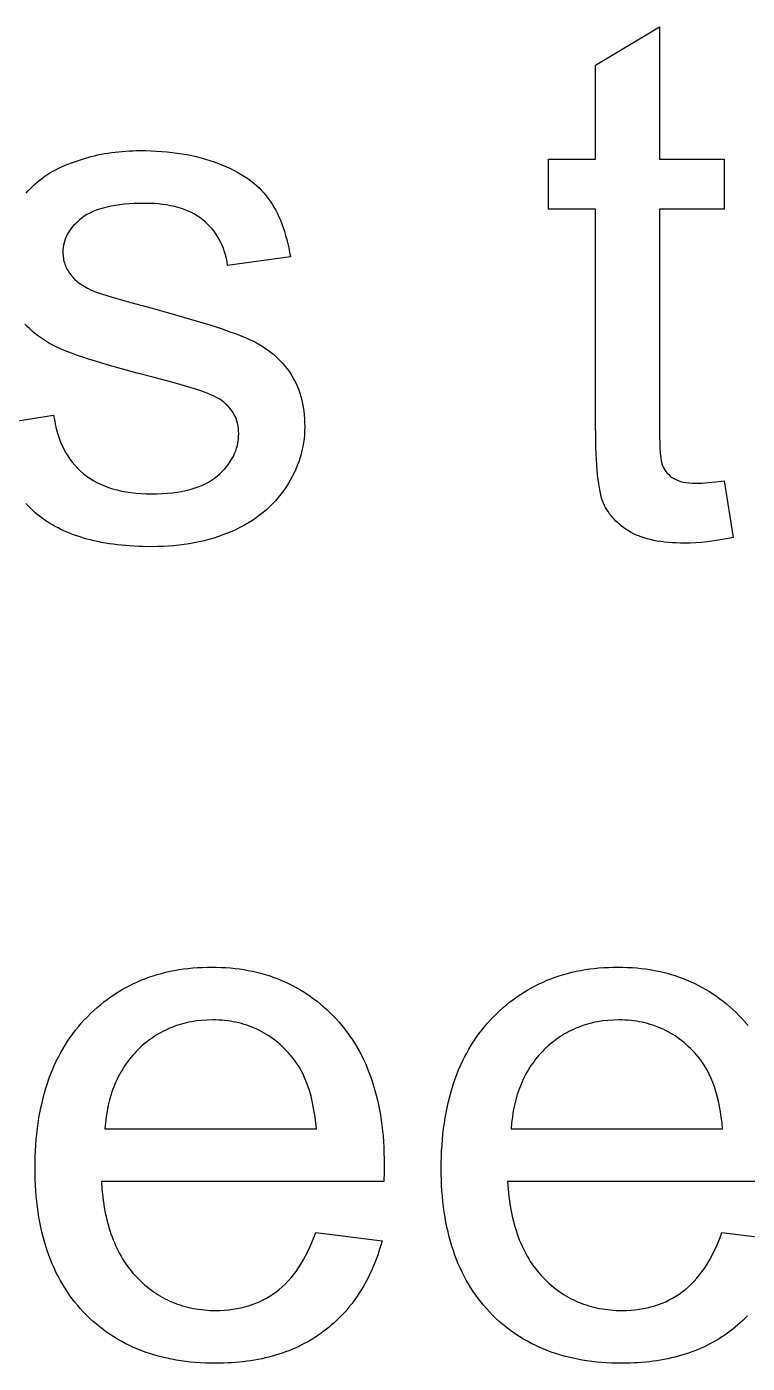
# Model space of a CAD drawing. Extents: x 0 to 4891, y -5350 to 5.
# Drawn here: x 1941.2 to 2116.2, y -3975.5 to -3651.1 of the extents above; entities that cross this region are included whole.
import ezdxf

# ---------------------------------------------------------------- set-up
doc = ezdxf.new("R2010")
doc.units = 0
doc.layers.add('Default_Layer', color=1, linetype='CONTINUOUS')

msp = doc.modelspace()

# ---------------------------------------------------------------- linework, layer by layer
at = {"layer": 'Default_Layer'}
for points in [[(2110.57, -3761.29), (2112.82, -3775.07), (2111.2, -3775.39), (2109.61, -3775.67), (2108.08, -3775.91), (2106.58, -3776.11), (2105.13, -3776.26), (2103.72, -3776.37), (2102.36, -3776.43), (2101.04, -3776.45), (2099.99, -3776.44), (2098.98, -3776.41), (2097.99, -3776.36), (2097.03, -3776.28), (2096.1, -3776.19), (2095.21, -3776.07), (2094.34, -3775.94), (2093.5, -3775.78), (2092.69, -3775.6), (2091.92, -3775.4), (2091.17, -3775.18), (2090.45, -3774.94), (2089.76, -3774.68), (2089.1, -3774.4), (2088.47, -3774.09), (2087.87, -3773.77), (2087.3, -3773.42), (2086.74, -3773.07), (2086.21, -3772.7), (2085.7, -3772.32), (2085.22, -3771.93), (2084.75, -3771.52), (2084.31, -3771.1), (2083.89, -3770.67), (2083.48, -3770.22), (2083.11, -3769.77), (2082.75, -3769.3), (2082.41, -3768.81), (2082.1, -3768.32), (2081.81, -3767.81), (2081.54, -3767.28), (2081.29, -3766.75), (2081.06, -3766.16), (2080.84, -3765.5), (2080.64, -3764.76), (2080.45, -3763.94), (2080.28, -3763.05), (2080.13, -3762.08), (2079.98, -3761.04), (2079.86, -3759.93), (2079.75, -3758.74), (2079.65, -3757.47), (2079.57, -3756.13), (2079.5, -3754.71), (2079.45, -3753.22), (2079.41, -3751.66), (2079.39, -3750.01), (2079.38, -3748.3), (2079.38, -3695.37), (2067.95, -3695.37), (2067.95, -3683.24), (2079.38, -3683.24), (2079.38, -3660.45), (2094.89, -3651.1), (2094.89, -3683.24), (2110.57, -3683.24), (2110.57, -3695.37), (2094.89, -3695.37), (2094.89, -3749.16), (2094.9, -3750.76), (2094.94, -3752.2), (2095, -3753.5), (2095.08, -3754.64), (2095.19, -3755.64), (2095.33, -3756.49), (2095.48, -3757.19), (2095.57, -3757.48), (2095.67, -3757.74), (2095.9, -3758.2), (2096.16, -3758.64), (2096.45, -3759.06), (2096.77, -3759.45), (2097.12, -3759.82), (2097.5, -3760.16), (2097.91, -3760.48), (2098.35, -3760.77), (2098.85, -3761.04), (2099.4, -3761.27), (2100, -3761.46), (2100.65, -3761.62), (2101.34, -3761.74), (2102.09, -3761.83), (2102.88, -3761.88), (2103.72, -3761.9), (2104.4, -3761.89), (2105.13, -3761.86), (2105.9, -3761.81), (2106.73, -3761.75), (2108.55, -3761.56), (2110.57, -3761.29)], [(2011.38, -3943.82), (2027.49, -3945.81), (2027.24, -3946.69), (2026.99, -3947.56), (2026.72, -3948.41), (2026.43, -3949.25), (2026.14, -3950.07), (2025.83, -3950.89), (2025.51, -3951.69), (2025.18, -3952.48), (2024.83, -3953.26), (2024.47, -3954.02), (2024.1, -3954.78), (2023.72, -3955.52), (2023.32, -3956.24), (2022.91, -3956.96), (2022.49, -3957.66), (2022.05, -3958.35), (2021.61, -3959.03), (2021.15, -3959.7), (2020.67, -3960.35), (2020.19, -3961), (2019.69, -3961.62), (2019.18, -3962.24), (2018.65, -3962.85), (2018.12, -3963.44), (2017.57, -3964.02), (2017.01, -3964.59), (2016.43, -3965.14), (2015.84, -3965.68), (2015.24, -3966.21), (2014.63, -3966.73), (2014.01, -3967.24), (2013.37, -3967.73), (2012.72, -3968.21), (2012.06, -3968.68), (2011.39, -3969.13), (2010.7, -3969.56), (2010.01, -3969.98), (2009.3, -3970.38), (2008.58, -3970.77), (2007.86, -3971.14), (2007.12, -3971.5), (2006.37, -3971.84), (2005.61, -3972.17), (2004.83, -3972.48), (2004.05, -3972.78), (2003.25, -3973.06), (2002.45, -3973.33), (2001.63, -3973.58), (2000.8, -3973.82), (1999.96, -3974.04), (1999.11, -3974.24), (1998.25, -3974.43), (1997.38, -3974.61), (1996.49, -3974.77), (1995.6, -3974.91), (1994.69, -3975.04), (1993.77, -3975.16), (1992.84, -3975.25), (1991.9, -3975.34), (1990.95, -3975.41), (1989.99, -3975.46), (1989.01, -3975.5), (1988.03, -3975.52), (1987.03, -3975.53), (1985.78, -3975.52), (1984.54, -3975.48), (1983.32, -3975.42), (1982.12, -3975.34), (1980.93, -3975.23), (1979.76, -3975.09), (1978.6, -3974.94), (1977.46, -3974.75), (1976.34, -3974.55), (1975.23, -3974.32), (1974.14, -3974.07), (1973.06, -3973.79), (1972.01, -3973.48), (1970.96, -3973.16), (1969.94, -3972.81), (1968.93, -3972.43), (1967.93, -3972.03), (1966.96, -3971.61), (1966, -3971.16), (1965.05, -3970.69), (1964.12, -3970.19), (1963.21, -3969.67), (1962.31, -3969.13), (1961.43, -3968.56), (1960.57, -3967.97), (1959.72, -3967.35), (1958.89, -3966.71), (1958.08, -3966.04), (1957.28, -3965.35), (1956.5, -3964.64), (1955.73, -3963.9), (1954.98, -3963.14), (1954.25, -3962.35), (1953.55, -3961.54), (1952.87, -3960.71), (1952.22, -3959.87), (1951.59, -3959), (1950.98, -3958.11), (1950.39, -3957.21), (1949.83, -3956.28), (1949.28, -3955.34), (1948.77, -3954.37), (1948.27, -3953.39), (1947.8, -3952.38), (1947.35, -3951.36), (1946.93, -3950.32), (1946.52, -3949.26), (1946.14, -3948.18), (1945.79, -3947.07), (1945.45, -3945.95), (1945.14, -3944.81), (1944.85, -3943.66), (1944.59, -3942.48), (1944.35, -3941.28), (1944.13, -3940.06), (1943.93, -3938.82), (1943.76, -3937.57), (1943.61, -3936.29), (1943.49, -3935), (1943.38, -3933.68), (1943.3, -3932.35), (1943.24, -3930.99), (1943.21, -3929.62), (1943.2, -3928.23), (1943.21, -3926.79), (1943.24, -3925.37), (1943.3, -3923.97), (1943.38, -3922.59), (1943.49, -3921.23), (1943.62, -3919.89), (1943.77, -3918.57), (1943.95, -3917.27), (1944.14, -3915.99), (1944.37, -3914.73), (1944.61, -3913.5), (1944.88, -3912.28), (1945.17, -3911.08), (1945.49, -3909.9), (1945.82, -3908.75), (1946.19, -3907.61), (1946.57, -3906.49), (1946.98, -3905.4), (1947.41, -3904.32), (1947.87, -3903.27), (1948.35, -3902.23), (1948.85, -3901.22), (1949.37, -3900.22), (1949.92, -3899.25), (1950.49, -3898.3), (1951.09, -3897.36), (1951.71, -3896.45), (1952.35, -3895.56), (1953.02, -3894.69), (1953.71, -3893.83), (1954.42, -3893), (1955.15, -3892.19), (1955.91, -3891.4), (1956.67, -3890.64), (1957.46, -3889.9), (1958.25, -3889.19), (1959.06, -3888.5), (1959.89, -3887.83), (1960.72, -3887.19), (1961.57, -3886.58), (1962.44, -3885.99), (1963.32, -3885.43), (1964.21, -3884.89), (1965.12, -3884.38), (1966.04, -3883.89), (1966.97, -3883.43), (1967.92, -3882.99), (1968.88, -3882.57), (1969.86, -3882.19), (1970.85, -3881.82), (1971.85, -3881.49), (1972.87, -3881.17), (1973.9, -3880.88), (1974.95, -3880.62), (1976.01, -3880.38), (1977.08, -3880.17), (1978.17, -3879.98), (1979.27, -3879.82), (1980.38, -3879.68), (1981.51, -3879.57), (1982.66, -3879.48), (1983.81, -3879.42), (1984.98, -3879.38), (1986.17, -3879.37), (1987.31, -3879.38), (1988.45, -3879.42), (1989.57, -3879.48), (1990.67, -3879.57), (1991.77, -3879.68), (1992.85, -3879.81), (1993.92, -3879.97), (1994.97, -3880.15), (1996.01, -3880.36), (1997.04, -3880.6), (1998.05, -3880.85), (1999.06, -3881.14), (2000.04, -3881.44), (2001.02, -3881.77), (2001.98, -3882.13), (2002.93, -3882.51), (2003.86, -3882.91), (2004.79, -3883.34), (2005.7, -3883.8), (2006.59, -3884.28), (2007.48, -3884.78), (2008.34, -3885.31), (2009.2, -3885.86), (2010.04, -3886.44), (2010.87, -3887.04), (2011.69, -3887.66), (2012.49, -3888.31), (2013.28, -3888.99), (2014.06, -3889.69), (2014.83, -3890.41), (2015.58, -3891.16), (2016.31, -3891.93), (2017.03, -3892.73), (2017.73, -3893.54), (2018.4, -3894.38), (2019.05, -3895.23), (2019.68, -3896.11), (2020.29, -3897), (2020.87, -3897.92), (2021.43, -3898.85), (2021.97, -3899.81), (2022.48, -3900.78), (2022.97, -3901.77), (2023.44, -3902.79), (2023.89, -3903.82), (2024.31, -3904.88), (2024.71, -3905.95), (2025.09, -3907.05), (2025.44, -3908.16), (2025.77, -3909.3), (2026.08, -3910.45), (2026.36, -3911.63), (2026.63, -3912.82), (2026.87, -3914.03), (2027.08, -3915.27), (2027.28, -3916.52), (2027.45, -3917.8), (2027.6, -3919.09), (2027.72, -3920.41), (2027.83, -3921.74), (2027.91, -3923.09), (2027.96, -3924.47), (2028, -3925.86), (2028.01, -3927.28), (2027.99, -3929.01), (2027.92, -3931.43), (1959.31, -3931.43), (1959.45, -3933.3), (1959.63, -3935.11), (1959.75, -3936), (1959.88, -3936.87), (1960.02, -3937.73), (1960.17, -3938.57), (1960.34, -3939.4), (1960.52, -3940.22), (1960.72, -3941.02), (1960.92, -3941.81), (1961.14, -3942.58), (1961.38, -3943.34), (1961.63, -3944.09), (1961.89, -3944.82), (1962.16, -3945.54), (1962.45, -3946.24), (1962.75, -3946.93), (1963.07, -3947.61), (1963.4, -3948.27), (1963.74, -3948.92), (1964.09, -3949.56), (1964.46, -3950.18), (1964.84, -3950.79), (1965.24, -3951.38), (1965.65, -3951.96), (1966.07, -3952.53), (1966.5, -3953.08), (1966.95, -3953.62), (1967.41, -3954.14), (1967.89, -3954.65), (1968.37, -3955.15), (1968.87, -3955.63), (1969.37, -3956.09), (1969.87, -3956.54), (1970.39, -3956.97), (1970.91, -3957.39), (1971.44, -3957.79), (1971.98, -3958.18), (1972.53, -3958.55), (1973.08, -3958.9), (1973.64, -3959.24), (1974.21, -3959.56), (1974.78, -3959.87), (1975.36, -3960.16), (1975.95, -3960.43), (1976.55, -3960.69), (1977.16, -3960.94), (1977.77, -3961.17), (1978.39, -3961.38), (1979.01, -3961.57), (1979.65, -3961.76), (1980.29, -3961.92), (1980.94, -3962.07), (1981.6, -3962.2), (1982.26, -3962.32), (1982.93, -3962.42), (1983.61, -3962.51), (1984.3, -3962.58), (1984.99, -3962.64), (1985.69, -3962.68), (1986.4, -3962.7), (1987.12, -3962.71), (1988.18, -3962.69), (1989.22, -3962.64), (1990.25, -3962.55), (1991.25, -3962.43), (1992.23, -3962.27), (1993.2, -3962.07), (1994.14, -3961.85), (1995.07, -3961.58), (1995.97, -3961.28), (1996.86, -3960.95), (1997.72, -3960.58), (1998.57, -3960.17), (1999.4, -3959.73), (2000.2, -3959.26), (2000.99, -3958.75), (2001.76, -3958.2), (2002.51, -3957.62), (2003.24, -3956.99), (2003.95, -3956.32), (2004.63, -3955.61), (2005.3, -3954.86), (2005.95, -3954.07), (2006.59, -3953.23), (2007.2, -3952.36), (2007.79, -3951.44), (2008.36, -3950.47), (2008.91, -3949.47), (2009.44, -3948.42), (2009.96, -3947.34), (2010.45, -3946.21), (2010.92, -3945.04), (2011.38, -3943.82)], [(1960.18, -3918.61), (2011.55, -3918.61), (2011.4, -3917.18), (2011.23, -3915.8), (2011.03, -3914.46), (2010.79, -3913.17), (2010.53, -3911.92), (2010.23, -3910.72), (2009.91, -3909.57), (2009.56, -3908.46), (2009.17, -3907.39), (2008.76, -3906.37), (2008.32, -3905.39), (2007.85, -3904.46), (2007.34, -3903.58), (2006.81, -3902.74), (2006.25, -3901.95), (2005.66, -3901.2), (2005.19, -3900.65), (2004.71, -3900.11), (2004.22, -3899.59), (2003.73, -3899.09), (2003.22, -3898.6), (2002.71, -3898.14), (2002.19, -3897.69), (2001.66, -3897.26), (2001.12, -3896.84), (2000.57, -3896.45), (2000.01, -3896.07), (1999.45, -3895.71), (1998.88, -3895.37), (1998.29, -3895.04), (1997.7, -3894.73), (1997.1, -3894.44), (1996.5, -3894.17), (1995.88, -3893.92), (1995.25, -3893.68), (1994.62, -3893.46), (1993.98, -3893.26), (1993.33, -3893.07), (1992.67, -3892.9), (1992, -3892.75), (1991.32, -3892.62), (1990.64, -3892.51), (1989.94, -3892.41), (1989.24, -3892.33), (1988.53, -3892.27), (1987.81, -3892.23), (1987.08, -3892.2), (1986.34, -3892.19), (1985.01, -3892.22), (1983.71, -3892.3), (1982.43, -3892.44), (1981.18, -3892.64), (1980.56, -3892.76), (1979.96, -3892.89), (1979.35, -3893.04), (1978.76, -3893.2), (1978.17, -3893.38), (1977.59, -3893.57), (1977.01, -3893.77), (1976.44, -3893.99), (1975.88, -3894.22), (1975.32, -3894.47), (1974.77, -3894.73), (1974.23, -3895), (1973.7, -3895.29), (1973.17, -3895.59), (1972.64, -3895.91), (1972.13, -3896.24), (1971.62, -3896.58), (1971.11, -3896.94), (1970.62, -3897.31), (1970.13, -3897.7), (1969.17, -3898.51), (1968.23, -3899.38), (1967.79, -3899.83), (1967.35, -3900.3), (1966.93, -3900.77), (1966.52, -3901.25), (1966.12, -3901.75), (1965.73, -3902.25), (1965.36, -3902.76), (1965, -3903.28), (1964.65, -3903.81), (1964.32, -3904.35), (1964, -3904.9), (1963.69, -3905.46), (1963.39, -3906.02), (1963.11, -3906.6), (1962.84, -3907.19), (1962.58, -3907.78), (1962.34, -3908.39), (1962.1, -3909), (1961.88, -3909.63), (1961.68, -3910.26), (1961.3, -3911.56), (1960.97, -3912.9), (1960.7, -3914.27), (1960.47, -3915.68), (1960.3, -3917.13), (1960.18, -3918.61)], [(2058.85, -3918.61), (2110.22, -3918.61), (2110.08, -3917.18), (2109.9, -3915.8), (2109.7, -3914.46), (2109.46, -3913.17), (2109.2, -3911.92), (2108.91, -3910.72), (2108.58, -3909.57), (2108.23, -3908.46), (2107.85, -3907.39), (2107.43, -3906.37), (2106.99, -3905.39), (2106.52, -3904.46), (2106.02, -3903.58), (2105.48, -3902.74), (2104.92, -3901.95), (2104.33, -3901.2), (2103.86, -3900.65), (2103.38, -3900.11), (2102.89, -3899.59), (2102.4, -3899.09), (2101.89, -3898.6), (2101.38, -3898.14), (2100.86, -3897.69), (2100.33, -3897.26), (2099.79, -3896.84), (2099.24, -3896.45), (2098.69, -3896.07), (2098.12, -3895.71), (2097.55, -3895.37), (2096.97, -3895.04), (2096.37, -3894.73), (2095.78, -3894.44), (2095.17, -3894.17), (2094.55, -3893.92), (2093.93, -3893.68), (2093.29, -3893.46), (2092.65, -3893.26), (2092, -3893.07), (2091.34, -3892.9), (2090.67, -3892.75), (2089.99, -3892.62), (2089.31, -3892.51), (2088.61, -3892.41), (2087.91, -3892.33), (2087.2, -3892.27), (2086.48, -3892.23), (2085.75, -3892.2), (2085.01, -3892.19), (2083.68, -3892.22), (2082.38, -3892.3), (2081.1, -3892.44), (2079.85, -3892.64), (2079.24, -3892.76), (2078.63, -3892.89), (2078.03, -3893.04), (2077.43, -3893.2), (2076.84, -3893.38), (2076.26, -3893.57), (2075.68, -3893.77), (2075.11, -3893.99), (2074.55, -3894.22), (2074, -3894.47), (2073.45, -3894.73), (2072.9, -3895), (2072.37, -3895.29), (2071.84, -3895.59), (2071.32, -3895.91), (2070.8, -3896.24), (2070.29, -3896.58), (2069.79, -3896.94), (2069.29, -3897.31), (2068.8, -3897.7), (2067.84, -3898.51), (2066.91, -3899.38), (2066.46, -3899.83), (2066.02, -3900.3), (2065.6, -3900.77), (2065.19, -3901.25), (2064.79, -3901.75), (2064.41, -3902.25), (2064.03, -3902.76), (2063.67, -3903.28), (2063.33, -3903.81), (2062.99, -3904.35), (2062.67, -3904.9), (2062.36, -3905.46), (2062.07, -3906.02), (2061.78, -3906.6), (2061.51, -3907.19), (2061.25, -3907.78), (2061.01, -3908.39), (2060.78, -3909), (2060.56, -3909.63), (2060.35, -3910.26), (2059.97, -3911.56), (2059.65, -3912.9), (2059.37, -3914.27), (2059.15, -3915.68), (2058.97, -3917.13), (2058.85, -3918.61)]]:
    msp.add_lwpolyline(points, close=True, dxfattribs=at)
for points in [[(1941.01, -3691.49), (1941.5, -3690.95), (1942.01, -3690.42), (1942.53, -3689.91), (1943.06, -3689.42), (1943.61, -3688.93), (1944.18, -3688.46), (1944.77, -3688.01), (1945.36, -3687.57), (1945.83, -3687.24), (1946.31, -3686.91), (1946.82, -3686.59), (1947.35, -3686.28), (1947.89, -3685.98), (1948.46, -3685.68), (1949.65, -3685.1), (1950.93, -3684.55), (1952.28, -3684.03), (1953.72, -3683.53), (1955.24, -3683.07), (1956.03, -3682.83), (1956.83, -3682.62), (1957.64, -3682.42), (1958.46, -3682.23), (1959.28, -3682.06), (1960.1, -3681.9), (1960.94, -3681.76), (1961.78, -3681.64), (1962.63, -3681.52), (1963.48, -3681.43), (1964.34, -3681.35), (1965.21, -3681.28), (1966.09, -3681.23), (1966.97, -3681.19), (1967.86, -3681.17), (1968.75, -3681.16), (1970.1, -3681.17), (1971.42, -3681.21), (1972.72, -3681.27), (1974, -3681.35), (1975.26, -3681.46), (1976.5, -3681.6), (1977.71, -3681.76), (1978.91, -3681.94), (1980.09, -3682.15), (1981.24, -3682.38), (1982.37, -3682.63), (1983.49, -3682.91), (1984.58, -3683.22), (1985.65, -3683.55), (1986.7, -3683.9), (1987.73, -3684.28), (1988.74, -3684.68), (1989.72, -3685.09), (1990.66, -3685.53), (1991.57, -3685.98), (1992.45, -3686.45), (1993.29, -3686.93), (1994.1, -3687.44), (1994.87, -3687.96), (1995.61, -3688.5), (1996.32, -3689.06), (1996.99, -3689.63), (1997.63, -3690.22), (1998.24, -3690.83), (1998.81, -3691.46), (1999.35, -3692.11), (1999.85, -3692.77), (2000.33, -3693.44), (2000.79, -3694.15), (2001.23, -3694.88), (2001.65, -3695.64), (2002.05, -3696.43), (2002.44, -3697.24), (2002.8, -3698.09), (2003.15, -3698.96), (2003.47, -3699.86), (2003.78, -3700.79), (2004.07, -3701.75), (2004.34, -3702.74), (2004.59, -3703.76), (2004.82, -3704.8), (2005.03, -3705.87), (2005.23, -3706.97), (1989.98, -3709.05), (1989.83, -3708.18), (1989.66, -3707.33), (1989.45, -3706.5), (1989.21, -3705.7), (1988.94, -3704.92), (1988.64, -3704.16), (1988.31, -3703.44), (1987.94, -3702.73), (1987.55, -3702.05), (1987.12, -3701.39), (1986.67, -3700.76), (1986.18, -3700.15), (1985.66, -3699.57), (1985.11, -3699.01), (1984.53, -3698.48), (1983.91, -3697.97), (1983.28, -3697.48), (1982.61, -3697.03), (1981.92, -3696.61), (1981.19, -3696.22), (1980.42, -3695.86), (1979.63, -3695.54), (1978.8, -3695.24), (1977.94, -3694.98), (1977.04, -3694.74), (1976.12, -3694.54), (1975.16, -3694.37), (1974.17, -3694.23), (1973.14, -3694.12), (1972.09, -3694.04), (1971, -3694), (1969.88, -3693.98), (1968.56, -3693.99), (1967.29, -3694.04), (1966.07, -3694.11), (1964.89, -3694.2), (1963.77, -3694.33), (1962.69, -3694.48), (1961.66, -3694.66), (1960.68, -3694.87), (1959.74, -3695.1), (1958.85, -3695.37), (1958.02, -3695.66), (1957.23, -3695.98), (1956.48, -3696.33), (1955.79, -3696.7), (1955.14, -3697.1), (1954.55, -3697.53), (1953.99, -3697.98), (1953.47, -3698.44), (1952.99, -3698.91), (1952.54, -3699.38), (1952.13, -3699.87), (1951.75, -3700.37), (1951.41, -3700.87), (1951.1, -3701.39), (1950.83, -3701.91), (1950.6, -3702.45), (1950.4, -3702.99), (1950.24, -3703.54), (1950.12, -3704.1), (1950.03, -3704.68), (1949.97, -3705.26), (1949.96, -3705.85), (1949.96, -3706.23), (1949.98, -3706.6), (1950.02, -3706.96), (1950.07, -3707.33), (1950.14, -3707.68), (1950.22, -3708.04), (1950.32, -3708.39), (1950.43, -3708.73), (1950.56, -3709.07), (1950.7, -3709.4), (1950.86, -3709.73), (1951.03, -3710.06), (1951.21, -3710.38), (1951.41, -3710.69), (1951.86, -3711.31), (1952.11, -3711.62), (1952.37, -3711.92), (1952.65, -3712.22), (1952.95, -3712.51), (1953.26, -3712.79), (1953.59, -3713.07), (1953.94, -3713.34), (1954.31, -3713.6), (1955.09, -3714.11), (1955.94, -3714.59), (1956.85, -3715.04), (1957.84, -3715.46), (1958.57, -3715.72), (1959.58, -3716.04), (1962.45, -3716.89), (1966.46, -3718.03), (1971.61, -3719.45), (1975.59, -3720.53), (1979.26, -3721.56), (1982.61, -3722.54), (1985.65, -3723.48), (1988.37, -3724.36), (1990.78, -3725.2), (1991.87, -3725.6), (1992.87, -3725.99), (1993.8, -3726.36), (1994.66, -3726.73), (1995.47, -3727.08), (1996.26, -3727.46), (1997.02, -3727.86), (1997.77, -3728.28), (1998.49, -3728.71), (1999.19, -3729.17), (1999.87, -3729.65), (2000.53, -3730.15), (2001.16, -3730.67), (2001.77, -3731.21), (2002.36, -3731.77), (2002.92, -3732.35), (2003.47, -3732.95), (2003.99, -3733.57), (2004.49, -3734.21), (2004.97, -3734.87), (2005.42, -3735.55), (2005.84, -3736.25), (2006.23, -3736.98), (2006.6, -3737.72), (2006.93, -3738.48), (2007.24, -3739.26), (2007.51, -3740.07), (2007.76, -3740.89), (2007.98, -3741.73), (2008.17, -3742.6), (2008.33, -3743.48), (2008.46, -3744.39), (2008.56, -3745.31), (2008.63, -3746.26), (2008.68, -3747.22), (2008.69, -3748.21), (2008.67, -3749.18), (2008.62, -3750.15), (2008.53, -3751.1), (2008.4, -3752.06), (2008.24, -3753), (2008.04, -3753.94), (2007.81, -3754.87), (2007.54, -3755.79), (2007.24, -3756.71), (2006.9, -3757.62), (2006.52, -3758.52), (2006.11, -3759.42), (2005.66, -3760.31), (2005.18, -3761.19), (2004.65, -3762.07), (2004.1, -3762.94), (2003.52, -3763.78), (2002.91, -3764.6), (2002.27, -3765.4), (2001.59, -3766.17), (2000.89, -3766.92), (2000.15, -3767.64), (1999.38, -3768.35), (1998.58, -3769.02), (1997.74, -3769.68), (1996.88, -3770.31), (1995.98, -3770.92), (1995.05, -3771.5), (1994.09, -3772.06), (1993.1, -3772.59), (1992.07, -3773.11), (1991.02, -3773.59), (1989.94, -3774.04), (1988.84, -3774.47), (1987.72, -3774.86), (1986.59, -3775.22), (1985.44, -3775.56), (1984.27, -3775.86), (1983.08, -3776.14), (1981.88, -3776.39), (1980.66, -3776.61), (1979.42, -3776.79), (1978.16, -3776.95), (1976.89, -3777.09), (1975.59, -3777.19), (1974.28, -3777.26), (1972.96, -3777.3), (1971.61, -3777.32), (1969.4, -3777.29), (1968.32, -3777.25), (1967.26, -3777.2), (1966.22, -3777.14), (1965.19, -3777.06), (1964.17, -3776.96), (1963.18, -3776.85), (1962.2, -3776.73), (1961.23, -3776.59), (1960.29, -3776.44), (1959.36, -3776.27), (1958.44, -3776.09), (1957.55, -3775.89), (1956.67, -3775.68), (1955.8, -3775.46), (1954.96, -3775.22), (1954.12, -3774.96), (1953.31, -3774.69), (1952.51, -3774.41), (1951.73, -3774.11), (1950.97, -3773.8), (1950.22, -3773.47), (1949.49, -3773.13), (1948.77, -3772.77), (1948.08, -3772.4), (1947.4, -3772.01), (1946.73, -3771.61), (1946.08, -3771.2), (1945.45, -3770.77), (1944.84, -3770.33), (1944.24, -3769.87), (1943.66, -3769.4), (1943.09, -3768.91), (1942.54, -3768.41), (1942, -3767.89), (1941.48, -3767.36), (1940.97, -3766.82)], [(1932.28, -3747.78), (1947.7, -3745.35), (1947.88, -3746.49), (1948.1, -3747.6), (1948.35, -3748.68), (1948.64, -3749.72), (1948.96, -3750.72), (1949.32, -3751.7), (1949.72, -3752.63), (1950.15, -3753.54), (1950.62, -3754.41), (1951.12, -3755.25), (1951.66, -3756.05), (1952.23, -3756.82), (1952.85, -3757.56), (1953.49, -3758.26), (1954.17, -3758.93), (1954.89, -3759.56), (1955.66, -3760.16), (1956.46, -3760.72), (1957.3, -3761.24), (1958.17, -3761.72), (1959.09, -3762.16), (1960.03, -3762.57), (1961.02, -3762.94), (1962.04, -3763.26), (1963.1, -3763.55), (1964.19, -3763.8), (1965.32, -3764.02), (1966.49, -3764.19), (1967.69, -3764.32), (1968.94, -3764.42), (1970.21, -3764.48), (1971.53, -3764.5), (1972.85, -3764.48), (1974.12, -3764.43), (1975.36, -3764.35), (1976.55, -3764.23), (1977.7, -3764.07), (1978.8, -3763.89), (1979.86, -3763.67), (1980.88, -3763.41), (1981.86, -3763.13), (1982.79, -3762.81), (1983.68, -3762.45), (1984.52, -3762.06), (1985.32, -3761.64), (1986.08, -3761.18), (1986.79, -3760.69), (1987.47, -3760.17), (1988.1, -3759.61), (1988.68, -3759.04), (1989.23, -3758.46), (1989.74, -3757.86), (1990.21, -3757.26), (1990.63, -3756.65), (1991.02, -3756.02), (1991.36, -3755.38), (1991.67, -3754.73), (1991.93, -3754.07), (1992.16, -3753.39), (1992.34, -3752.71), (1992.48, -3752.01), (1992.58, -3751.31), (1992.64, -3750.59), (1992.66, -3749.86), (1992.65, -3749.21), (1992.59, -3748.57), (1992.5, -3747.95), (1992.38, -3747.36), (1992.22, -3746.77), (1992.02, -3746.21), (1991.78, -3745.66), (1991.52, -3745.14), (1991.21, -3744.62), (1990.87, -3744.13), (1990.49, -3743.66), (1990.08, -3743.2), (1989.63, -3742.76), (1989.15, -3742.33), (1988.63, -3741.93), (1988.07, -3741.54), (1987.63, -3741.28), (1987.12, -3741), (1986.54, -3740.72), (1985.87, -3740.43), (1985.14, -3740.13), (1984.33, -3739.82), (1983.44, -3739.51), (1982.48, -3739.18), (1980.34, -3738.5), (1977.9, -3737.79), (1975.17, -3737.04), (1972.13, -3736.26), (1968.01, -3735.19), (1964.21, -3734.17), (1960.74, -3733.18), (1957.6, -3732.23), (1956.15, -3731.77), (1954.79, -3731.32), (1953.5, -3730.87), (1952.3, -3730.44), (1951.18, -3730.02), (1950.14, -3729.6), (1949.18, -3729.2), (1948.31, -3728.81), (1947.5, -3728.4), (1946.71, -3727.97), (1945.95, -3727.52), (1945.21, -3727.06), (1944.5, -3726.57), (1943.81, -3726.07), (1943.15, -3725.55), (1942.5, -3725.02), (1941.89, -3724.46), (1941.3, -3723.89), (1940.73, -3723.29)], [(2116.24, -3964.02), (2115.68, -3964.59), (2115.1, -3965.14), (2114.52, -3965.68), (2113.92, -3966.21), (2113.3, -3966.73), (2112.68, -3967.24), (2112.04, -3967.73), (2111.39, -3968.21), (2110.73, -3968.68), (2110.06, -3969.13), (2109.37, -3969.56), (2108.68, -3969.98), (2107.97, -3970.38), (2107.26, -3970.77), (2106.53, -3971.14), (2105.79, -3971.5), (2105.04, -3971.84), (2104.28, -3972.17), (2103.5, -3972.48), (2102.72, -3972.78), (2101.93, -3973.06), (2101.12, -3973.33), (2100.3, -3973.58), (2099.47, -3973.82), (2098.63, -3974.04), (2097.78, -3974.24), (2096.92, -3974.43), (2096.05, -3974.61), (2095.16, -3974.77), (2094.27, -3974.91), (2093.36, -3975.04), (2092.44, -3975.16), (2091.51, -3975.25), (2090.57, -3975.34), (2089.62, -3975.41), (2088.66, -3975.46), (2087.69, -3975.5), (2086.7, -3975.52), (2085.7, -3975.53), (2084.45, -3975.52), (2083.21, -3975.48), (2081.99, -3975.42), (2080.79, -3975.34), (2079.6, -3975.23), (2078.43, -3975.09), (2077.27, -3974.94), (2076.13, -3974.75), (2075.01, -3974.55), (2073.9, -3974.32), (2072.81, -3974.07), (2071.74, -3973.79), (2070.68, -3973.48), (2069.63, -3973.16), (2068.61, -3972.81), (2067.6, -3972.43), (2066.61, -3972.03), (2065.63, -3971.61), (2064.67, -3971.16), (2063.72, -3970.69), (2062.79, -3970.19), (2061.88, -3969.67), (2060.99, -3969.13), (2060.11, -3968.56), (2059.24, -3967.97), (2058.39, -3967.35), (2057.56, -3966.71), (2056.75, -3966.04), (2055.95, -3965.35), (2055.17, -3964.64), (2054.4, -3963.9), (2053.65, -3963.14), (2052.93, -3962.35), (2052.22, -3961.54), (2051.55, -3960.71), (2050.89, -3959.87), (2050.26, -3959), (2049.65, -3958.11), (2049.06, -3957.21), (2048.5, -3956.28), (2047.96, -3955.34), (2047.44, -3954.37), (2046.94, -3953.39), (2046.47, -3952.38), (2046.02, -3951.36), (2045.6, -3950.32), (2045.19, -3949.26), (2044.82, -3948.18), (2044.46, -3947.07), (2044.12, -3945.95), (2043.81, -3944.81), (2043.53, -3943.66), (2043.26, -3942.48), (2043.02, -3941.28), (2042.8, -3940.06), (2042.61, -3938.82), (2042.43, -3937.57), (2042.28, -3936.29), (2042.16, -3935), (2042.05, -3933.68), (2041.97, -3932.35), (2041.92, -3930.99), (2041.88, -3929.62), (2041.87, -3928.23), (2041.88, -3926.79), (2041.92, -3925.37), (2041.97, -3923.97), (2042.06, -3922.59), (2042.16, -3921.23), (2042.29, -3919.89), (2042.44, -3918.57), (2042.62, -3917.27), (2042.82, -3915.99), (2043.04, -3914.73), (2043.28, -3913.5), (2043.55, -3912.28), (2043.84, -3911.08), (2044.16, -3909.9), (2044.5, -3908.75), (2044.86, -3907.61), (2045.24, -3906.49), (2045.65, -3905.4), (2046.08, -3904.32), (2046.54, -3903.27), (2047.02, -3902.23), (2047.52, -3901.22), (2048.05, -3900.22), (2048.59, -3899.25), (2049.17, -3898.3), (2049.76, -3897.36), (2050.38, -3896.45), (2051.02, -3895.56), (2051.69, -3894.69), (2052.38, -3893.83), (2053.09, -3893), (2053.82, -3892.19), (2054.58, -3891.4), (2055.35, -3890.64), (2056.13, -3889.9), (2056.92, -3889.19), (2057.73, -3888.5), (2058.56, -3887.83), (2059.39, -3887.19), (2060.25, -3886.58), (2061.11, -3885.99), (2061.99, -3885.43), (2062.88, -3884.89), (2063.79, -3884.38), (2064.71, -3883.89), (2065.65, -3883.43), (2066.59, -3882.99), (2067.56, -3882.57), (2068.53, -3882.19), (2069.52, -3881.82), (2070.53, -3881.49), (2071.54, -3881.17), (2072.57, -3880.88), (2073.62, -3880.62), (2074.68, -3880.38), (2075.75, -3880.17), (2076.84, -3879.98), (2077.94, -3879.82), (2079.06, -3879.68), (2080.18, -3879.57), (2081.33, -3879.48), (2082.48, -3879.42), (2083.65, -3879.38), (2084.84, -3879.37), (2085.99, -3879.38), (2087.12, -3879.42), (2088.24, -3879.48), (2089.35, -3879.57), (2090.44, -3879.68), (2091.52, -3879.81), (2092.59, -3879.97), (2093.64, -3880.15), (2094.68, -3880.36), (2095.71, -3880.6), (2096.73, -3880.85), (2097.73, -3881.14), (2098.72, -3881.44), (2099.69, -3881.77), (2100.65, -3882.13), (2101.6, -3882.51), (2102.54, -3882.91), (2103.46, -3883.34), (2104.37, -3883.8), (2105.26, -3884.28), (2106.15, -3884.78), (2107.02, -3885.31), (2107.87, -3885.86), (2108.72, -3886.44), (2109.55, -3887.04), (2110.36, -3887.66), (2111.17, -3888.31), (2111.96, -3888.99), (2112.73, -3889.69), (2113.5, -3890.41), (2114.25, -3891.16), (2114.99, -3891.93), (2115.71, -3892.73), (2116.4, -3893.54)], [(2126.59, -3931.43), (2057.98, -3931.43), (2058.12, -3933.3), (2058.31, -3935.11), (2058.42, -3936), (2058.55, -3936.87), (2058.69, -3937.73), (2058.84, -3938.57), (2059.01, -3939.4), (2059.19, -3940.22), (2059.39, -3941.02), (2059.6, -3941.81), (2059.82, -3942.58), (2060.05, -3943.34), (2060.3, -3944.09), (2060.56, -3944.82), (2060.83, -3945.54), (2061.12, -3946.24), (2061.42, -3946.93), (2061.74, -3947.61), (2062.07, -3948.27), (2062.41, -3948.92), (2062.76, -3949.56), (2063.13, -3950.18), (2063.51, -3950.79), (2063.91, -3951.38), (2064.32, -3951.96), (2064.74, -3952.53), (2065.17, -3953.08), (2065.62, -3953.62), (2066.08, -3954.14), (2066.56, -3954.65), (2067.05, -3955.15), (2067.54, -3955.63), (2068.04, -3956.09), (2068.55, -3956.54), (2069.06, -3956.97), (2069.58, -3957.39), (2070.11, -3957.79), (2070.65, -3958.18), (2071.2, -3958.55), (2071.75, -3958.9), (2072.31, -3959.24), (2072.88, -3959.56), (2073.45, -3959.87), (2074.04, -3960.16), (2074.63, -3960.43), (2075.22, -3960.69), (2075.83, -3960.94), (2076.44, -3961.17), (2077.06, -3961.38), (2077.69, -3961.57), (2078.32, -3961.76), (2078.96, -3961.92), (2079.61, -3962.07), (2080.27, -3962.2), (2080.93, -3962.32), (2081.6, -3962.42), (2082.28, -3962.51), (2082.97, -3962.58), (2083.66, -3962.64), (2084.37, -3962.68), (2085.07, -3962.7), (2085.79, -3962.71), (2086.85, -3962.69), (2087.9, -3962.64), (2088.92, -3962.55), (2089.92, -3962.43), (2090.91, -3962.27), (2091.87, -3962.07), (2092.81, -3961.85), (2093.74, -3961.58), (2094.64, -3961.28), (2095.53, -3960.95), (2096.4, -3960.58), (2097.24, -3960.17), (2098.07, -3959.73), (2098.88, -3959.26), (2099.66, -3958.75), (2100.43, -3958.2), (2101.18, -3957.62), (2101.91, -3956.99), (2102.62, -3956.32), (2103.31, -3955.61), (2103.98, -3954.86), (2104.63, -3954.07), (2105.26, -3953.23), (2105.87, -3952.36), (2106.46, -3951.44), (2107.03, -3950.47), (2107.58, -3949.47), (2108.11, -3948.42), (2108.63, -3947.34), (2109.12, -3946.21), (2109.59, -3945.04), (2110.05, -3943.82), (2110.05, -3943.82), (2126.16, -3945.81)]]:
    msp.add_lwpolyline(points, dxfattribs=at)

doc.saveas('drawing.dxf')
